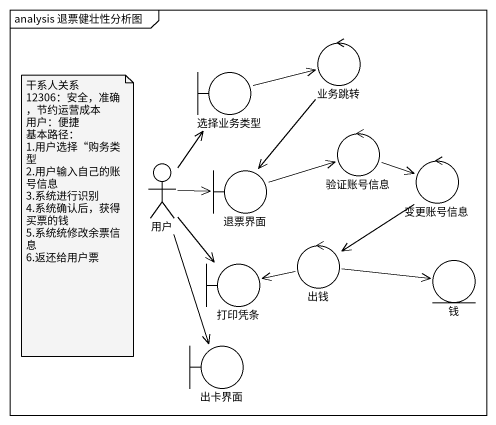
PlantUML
@startuml
mainframe analysis 退票健壮性分析图
boundary 选择业务类型
control 业务跳转
actor 用户
control 验证账号信息
control 变更账号信息
boundary 退票界面
control 出钱
boundary 打印凭条
entity 钱
boundary 出卡界面
选择业务类型 -right-> 业务跳转
业务跳转 --> 退票界面
用户 -up-> 选择业务类型
用户 -right-> 退票界面
用户 --> 打印凭条
用户 --> 出卡界面
验证账号信息 -right-> 变更账号信息
变更账号信息 --> 出钱
退票界面 -right-> 验证账号信息
出钱 -left-> 打印凭条
出钱 -right-> 钱
note as N1
  干系人关系
  12306：安全，准确，节约运营成本
  用户：便捷
  基本路径：
  1.用户选择“购务类型
  2.用户输入自己的账号信息
  3.系统进行识别
  4.系统确认后，获得买票的钱
  5.系统统修改余票信息
  6.返还给用户票
end note
@enduml
